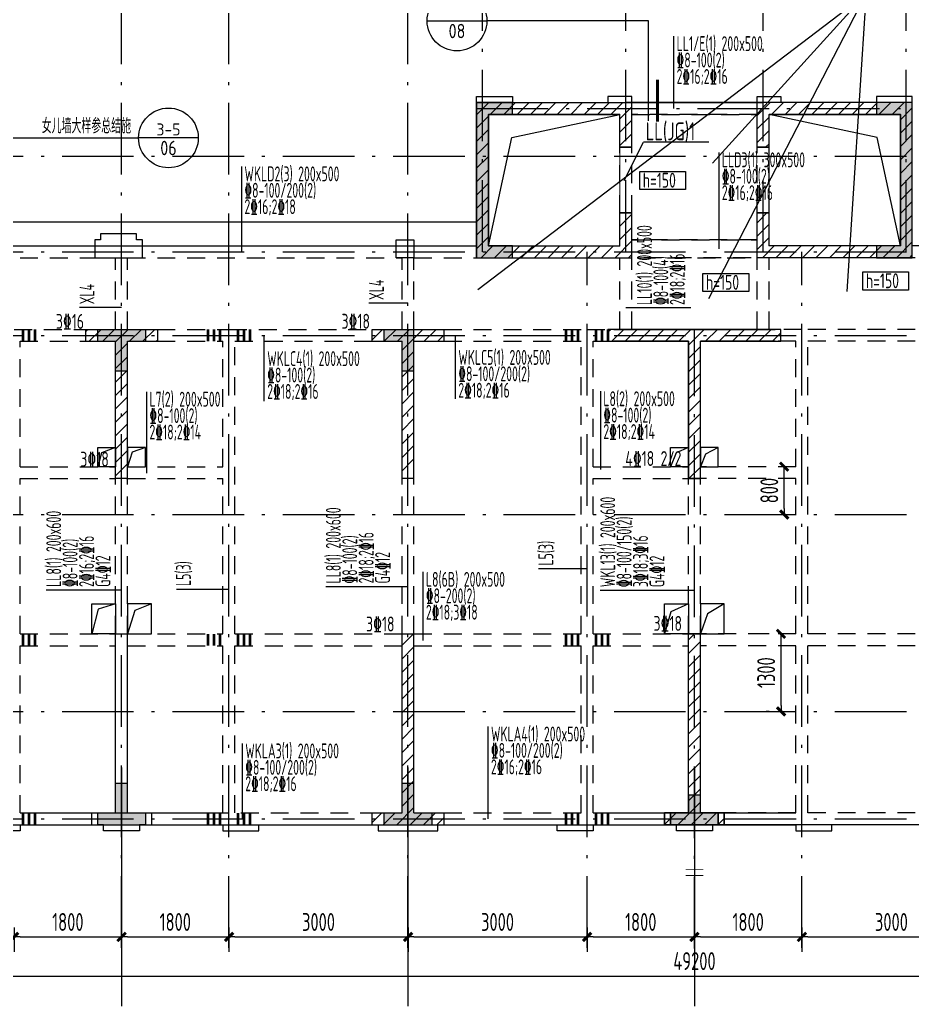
# Model space of a CAD drawing. Extents: x 580289 to 1106878, y -144605 to 78052.
# Drawn here: x 690013 to 704969, y -114162 to -97637 of the extents above; entities that cross this region are included whole.
import ezdxf
from ezdxf.enums import TextEntityAlignment as Align

# ---------------------------------------------------------------- set-up
doc = ezdxf.new("R2010")
doc.units = 0
doc.header["$LTSCALE"] = 100
doc.linetypes.add('2', pattern=[18.5, 12, -3, 0.5, -3])
doc.linetypes.add('3', pattern=[5, 3, -2])
doc.layers.get('0').update_dxf_attribs({"linetype": 'CONTINUOUS'})
doc.layers.get('Defpoints').update_dxf_attribs({"linetype": 'CONTINUOUS'})
for name, color, linetype in [('AXIS', 3, 'CONTINUOUS'), ('COLU', 7, 'CONTINUOUS'), ('DIM', 3, 'CONTINUOUS'), ('HATCH', 254, 'CONTINUOUS'), ('xj', 6, 'CONTINUOUS'), ('垂直标注', 2, 'CONTINUOUS'), ('构件名称', 6, 'CONTINUOUS'), ('梁', 4, 'CONTINUOUS'), ('梁原位标注', 7, 'CONTINUOUS'), ('梁虚线', 134, '3'), ('次梁箍筋', 1, 'CONTINUOUS'), ('水平标注', 2, 'CONTINUOUS'), ('洞口', 253, 'CONTINUOUS'), ('洞口边线', 7, 'CONTINUOUS'), ('索引', 140, 'CONTINUOUS'), ('网格', 253, '2'), ('门虚线', 174, '3')]:
    doc.layers.add(name, color=color, linetype=linetype)
doc.layers.add('DIM_IDEN', color=1, linetype='CONTINUOUS', lineweight=18)
doc.styles.add('_TCH_LABEL', font='tssdeng.shx', dxfattribs={"width": 0.7, "bigfont": 'tssdchn.shx'})
doc.styles.get("Standard").update_dxf_attribs({"font": 'tssdeng.shx', "width": 0.7, "bigfont": 'tssdchn.shx'})
doc.styles.add('TSSD_Dimension', font='Tssdeng.shx', dxfattribs={"width": 0.7, "bigfont": 'tssdchn.shx'})
doc.dimstyles.new('TSSD_100_100$0', dxfattribs={"dimtxt": 300, "dimasz": 100, "dimexe": 250, "dimexo": 250, "dimgap": 100, "dimtad": 1, "dimdec": 0, "dimzin": 0, "dimdsep": 46, "dimtxsty": 'TSSD_Dimension', "dimblk": '_TSDBK', "dimblk1": '_TSDBK', "dimblk2": '_TSDBK', "dimsah": 1, "dimcen": 0, "dimclrt": 7, "dimadec": 0, "dimazin": 0, "dimtfac": 1, "dimtdec": 0, "dimtix": 1, "dimtmove": 2, "dimatfit": 3, "dimldrblk": '_TSDBK', "dimfxl": 1, "dimtolj": 1, "dimtzin": 0, "dimarcsym": 0})
pattern_1 = [(45, (643439.41, 3472.82), (-112.2532, 112.2532), [])]

# ---------------------------------------------------------------- blocks, each defined once
blk = doc.blocks.new('_TSDBK')
blk.add_line((-1, 0), (0, 0))
at = {"const_width": 0.5}
blk.add_lwpolyline([(-0.7, -0.7), (0.7, 0.7)], dxfattribs=at)
blk = doc.blocks.new('*D1126')
at = {"layer": 'Defpoints', "color": 0}
for p in [(702823, -105124), (702823, -105124), (702823, -105924)]:
    blk.add_point(p, dxfattribs=at)
at = {"layer": 'DIM', "color": 0, "lineweight": -2}
blk.add_line((702823, -105824), (702823, -105224), dxfattribs=at)
at = {"layer": 'DIM', "color": 0, "lineweight": -2, "xscale": 100, "yscale": 100, "zscale": 100}
for p, rotation in [((702823, -105124), 90), ((702823, -105924), 270)]:
    blk.add_blockref('_TSDBK', p, dxfattribs=dict(at, rotation=rotation))
at = {"layer": 'DIM', "color": 7, "insert": (702573, -105524), "char_height": 300, "attachment_point": 5, "rotation": 90, "style": 'TSSD_Dimension'}
blk.add_mtext('\\A1;800', dxfattribs=at)
blk = doc.blocks.new('*D1127')
at = {"layer": 'Defpoints', "color": 0}
for p in [(702770, -107924), (702823, -107924), (702823, -109224)]:
    blk.add_point(p, dxfattribs=at)
at = {"layer": 'DIM', "color": 0, "lineweight": -2}
for p, q in [((702573, -107924), (702520, -107924)), ((702770, -109124), (702770, -108024)), ((702573, -109224), (702520, -109224))]:
    blk.add_line(p, q, dxfattribs=at)
at = {"layer": 'DIM', "color": 0, "lineweight": -2, "xscale": 100, "yscale": 100, "zscale": 100}
for p, rotation in [((702770, -107924), 90), ((702770, -109224), 270)]:
    blk.add_blockref('_TSDBK', p, dxfattribs=dict(at, rotation=rotation))
at = {"layer": 'DIM', "color": 7, "insert": (702520, -108574), "char_height": 300, "attachment_point": 5, "rotation": 90, "style": 'TSSD_Dimension'}
blk.add_mtext('\\A1;1300', dxfattribs=at)
blk = doc.blocks.new('*D1132')
at = {"layer": 'Defpoints', "color": 0}
for p in [(702823, -105124), (702823, -105124), (702823, -105924)]:
    blk.add_point(p, dxfattribs=at)
at = {"layer": 'DIM', "color": 0, "lineweight": -2}
blk.add_line((702823, -105824), (702823, -105224), dxfattribs=at)
at = {"layer": 'DIM', "color": 0, "lineweight": -2, "xscale": 100, "yscale": 100, "zscale": 100}
for p, rotation in [((702823, -105124), 90), ((702823, -105924), 270)]:
    blk.add_blockref('_TSDBK', p, dxfattribs=dict(at, rotation=rotation))
at = {"layer": 'DIM', "color": 7, "insert": (702573, -105524), "char_height": 300, "attachment_point": 5, "rotation": 90, "style": 'TSSD_Dimension'}
blk.add_mtext('\\A1;800', dxfattribs=at)
blk = doc.blocks.new('*D1133')
at = {"layer": 'Defpoints', "color": 0}
for p in [(702770, -107924), (702823, -107924), (702823, -109224)]:
    blk.add_point(p, dxfattribs=at)
at = {"layer": 'DIM', "color": 0, "lineweight": -2}
for p, q in [((702573, -107924), (702520, -107924)), ((702770, -109124), (702770, -108024)), ((702573, -109224), (702520, -109224))]:
    blk.add_line(p, q, dxfattribs=at)
at = {"layer": 'DIM', "color": 0, "lineweight": -2, "xscale": 100, "yscale": 100, "zscale": 100}
for p, rotation in [((702770, -107924), 90), ((702770, -109224), 270)]:
    blk.add_blockref('_TSDBK', p, dxfattribs=dict(at, rotation=rotation))
at = {"layer": 'DIM', "color": 7, "insert": (702520, -108574), "char_height": 300, "attachment_point": 5, "rotation": 90, "style": 'TSSD_Dimension'}
blk.add_mtext('\\A1;1300', dxfattribs=at)
blk = doc.blocks.new('*D1171')
at = {"layer": 'Defpoints', "color": 0}
for p in [(689919, -112593), (691719, -112593), (691719, -113000)]:
    blk.add_point(p, dxfattribs=at)
at = {"layer": 'DIM', "color": 0, "lineweight": -2}
for p, q in [((689919, -112843), (689919, -113250)), ((691719, -112843), (691719, -113250)), ((690019, -113000), (691619, -113000))]:
    blk.add_line(p, q, dxfattribs=at)
at = {"layer": 'DIM', "color": 0, "lineweight": -2, "xscale": 100, "yscale": 100, "zscale": 100, "rotation": 180}
blk.add_blockref('_TSDBK', (689919, -113000), dxfattribs=at)
at = {"layer": 'DIM', "color": 0, "lineweight": -2, "xscale": 100, "yscale": 100, "zscale": 100}
blk.add_blockref('_TSDBK', (691719, -113000), dxfattribs=at)
at = {"layer": 'DIM', "color": 7, "insert": (690819, -112750), "char_height": 300, "attachment_point": 5, "style": 'TSSD_Dimension'}
blk.add_mtext('\\A1;1800', dxfattribs=at)
blk = doc.blocks.new('*D1172')
at = {"layer": 'Defpoints', "color": 0}
for p in [(691719, -112593), (693519, -112593), (693519, -113000)]:
    blk.add_point(p, dxfattribs=at)
at = {"layer": 'DIM', "color": 0, "lineweight": -2}
for p, q in [((691719, -112843), (691719, -113250)), ((693519, -112843), (693519, -113250)), ((691819, -113000), (693419, -113000))]:
    blk.add_line(p, q, dxfattribs=at)
at = {"layer": 'DIM', "color": 0, "lineweight": -2, "xscale": 100, "yscale": 100, "zscale": 100, "rotation": 180}
blk.add_blockref('_TSDBK', (691719, -113000), dxfattribs=at)
at = {"layer": 'DIM', "color": 0, "lineweight": -2, "xscale": 100, "yscale": 100, "zscale": 100}
blk.add_blockref('_TSDBK', (693519, -113000), dxfattribs=at)
at = {"layer": 'DIM', "color": 7, "insert": (692619, -112750), "char_height": 300, "attachment_point": 5, "style": 'TSSD_Dimension'}
blk.add_mtext('\\A1;1800', dxfattribs=at)
blk = doc.blocks.new('*D1173')
at = {"layer": 'Defpoints', "color": 0}
for p in [(693519, -112593), (696519, -112593), (696519, -113000)]:
    blk.add_point(p, dxfattribs=at)
at = {"layer": 'DIM', "color": 0, "lineweight": -2}
for p, q in [((693519, -112843), (693519, -113250)), ((696519, -112843), (696519, -113250)), ((693619, -113000), (696419, -113000))]:
    blk.add_line(p, q, dxfattribs=at)
at = {"layer": 'DIM', "color": 0, "lineweight": -2, "xscale": 100, "yscale": 100, "zscale": 100, "rotation": 180}
blk.add_blockref('_TSDBK', (693519, -113000), dxfattribs=at)
at = {"layer": 'DIM', "color": 0, "lineweight": -2, "xscale": 100, "yscale": 100, "zscale": 100}
blk.add_blockref('_TSDBK', (696519, -113000), dxfattribs=at)
at = {"layer": 'DIM', "color": 7, "insert": (695019, -112750), "char_height": 300, "attachment_point": 5, "style": 'TSSD_Dimension'}
blk.add_mtext('\\A1;3000', dxfattribs=at)
blk = doc.blocks.new('*D1174')
at = {"layer": 'Defpoints', "color": 0}
for p in [(696519, -112593), (699519, -112593), (699519, -113000)]:
    blk.add_point(p, dxfattribs=at)
at = {"layer": 'DIM', "color": 0, "lineweight": -2}
for p, q in [((696519, -112843), (696519, -113250)), ((699519, -112843), (699519, -113250)), ((696619, -113000), (699419, -113000))]:
    blk.add_line(p, q, dxfattribs=at)
at = {"layer": 'DIM', "color": 0, "lineweight": -2, "xscale": 100, "yscale": 100, "zscale": 100, "rotation": 180}
blk.add_blockref('_TSDBK', (696519, -113000), dxfattribs=at)
at = {"layer": 'DIM', "color": 0, "lineweight": -2, "xscale": 100, "yscale": 100, "zscale": 100}
blk.add_blockref('_TSDBK', (699519, -113000), dxfattribs=at)
at = {"layer": 'DIM', "color": 7, "insert": (698019, -112750), "char_height": 300, "attachment_point": 5, "style": 'TSSD_Dimension'}
blk.add_mtext('\\A1;3000', dxfattribs=at)
blk = doc.blocks.new('*D1175')
at = {"layer": 'Defpoints', "color": 0}
for p in [(699519, -112593), (701319, -112593), (701319, -113000)]:
    blk.add_point(p, dxfattribs=at)
at = {"layer": 'DIM', "color": 0, "lineweight": -2}
for p, q in [((699519, -112843), (699519, -113250)), ((701319, -112843), (701319, -113250)), ((699619, -113000), (701219, -113000))]:
    blk.add_line(p, q, dxfattribs=at)
at = {"layer": 'DIM', "color": 0, "lineweight": -2, "xscale": 100, "yscale": 100, "zscale": 100, "rotation": 180}
blk.add_blockref('_TSDBK', (699519, -113000), dxfattribs=at)
at = {"layer": 'DIM', "color": 0, "lineweight": -2, "xscale": 100, "yscale": 100, "zscale": 100}
blk.add_blockref('_TSDBK', (701319, -113000), dxfattribs=at)
at = {"layer": 'DIM', "color": 7, "insert": (700419, -112750), "char_height": 300, "attachment_point": 5, "style": 'TSSD_Dimension'}
blk.add_mtext('\\A1;1800', dxfattribs=at)
blk = doc.blocks.new('*D1176')
at = {"layer": 'Defpoints', "color": 0}
for p in [(701319, -112593), (703119, -112593), (703119, -113000)]:
    blk.add_point(p, dxfattribs=at)
at = {"layer": 'DIM', "color": 0, "lineweight": -2}
for p, q in [((701319, -112843), (701319, -113250)), ((703119, -112843), (703119, -113250)), ((701419, -113000), (703019, -113000))]:
    blk.add_line(p, q, dxfattribs=at)
at = {"layer": 'DIM', "color": 0, "lineweight": -2, "xscale": 100, "yscale": 100, "zscale": 100, "rotation": 180}
blk.add_blockref('_TSDBK', (701319, -113000), dxfattribs=at)
at = {"layer": 'DIM', "color": 0, "lineweight": -2, "xscale": 100, "yscale": 100, "zscale": 100}
blk.add_blockref('_TSDBK', (703119, -113000), dxfattribs=at)
at = {"layer": 'DIM', "color": 7, "insert": (702219, -112750), "char_height": 300, "attachment_point": 5, "style": 'TSSD_Dimension'}
blk.add_mtext('\\A1;1800', dxfattribs=at)
blk = doc.blocks.new('*D1177')
at = {"layer": 'Defpoints', "color": 0}
for p in [(703119, -112593), (706119, -112593), (706119, -113000)]:
    blk.add_point(p, dxfattribs=at)
at = {"layer": 'DIM', "color": 0, "lineweight": -2}
for p, q in [((703119, -112843), (703119, -113250)), ((706119, -112843), (706119, -113250)), ((703219, -113000), (706019, -113000))]:
    blk.add_line(p, q, dxfattribs=at)
at = {"layer": 'DIM', "color": 0, "lineweight": -2, "xscale": 100, "yscale": 100, "zscale": 100, "rotation": 180}
blk.add_blockref('_TSDBK', (703119, -113000), dxfattribs=at)
at = {"layer": 'DIM', "color": 0, "lineweight": -2, "xscale": 100, "yscale": 100, "zscale": 100}
blk.add_blockref('_TSDBK', (706119, -113000), dxfattribs=at)
at = {"layer": 'DIM', "color": 7, "insert": (704619, -112750), "char_height": 300, "attachment_point": 5, "style": 'TSSD_Dimension'}
blk.add_mtext('\\A1;3000', dxfattribs=at)
blk = doc.blocks.new('*D1187')
at = {"layer": 'Defpoints', "color": 0}
for p in [(676719, -113499), (725919, -113380), (725919, -113655)]:
    blk.add_point(p, dxfattribs=at)
at = {"layer": 'DIM', "color": 0, "lineweight": -2}
for p, q in [((676819, -113655), (725819, -113655)), ((725919, -113630), (725919, -113905)), ((676719, -113749), (676719, -113905))]:
    blk.add_line(p, q, dxfattribs=at)
at = {"layer": 'DIM', "color": 0, "lineweight": -2, "xscale": 100, "yscale": 100, "zscale": 100, "rotation": 180}
blk.add_blockref('_TSDBK', (676719, -113655), dxfattribs=at)
at = {"layer": 'DIM', "color": 0, "lineweight": -2, "xscale": 100, "yscale": 100, "zscale": 100}
blk.add_blockref('_TSDBK', (725919, -113655), dxfattribs=at)
at = {"layer": 'DIM', "color": 7, "insert": (701319, -113405), "char_height": 300, "attachment_point": 5, "style": 'TSSD_Dimension'}
blk.add_mtext('\\A1;49200', dxfattribs=at)

msp = doc.modelspace()

# ---------------------------------------------------------------- hatches: boundary and pattern name
h = msp.add_hatch()
h.set_pattern_fill('ANSI31', color=256, scale=50, style=0)
h.set_pattern_definition([(45, (701418.67, -103565), (-112.2532, 112.2532), [])])
h.paths.add_polyline_path([(687018.7, -107923.6), (686818.7, -107923.6), (686818.7, -110923.6), (686318.7, -110923.6), (686318.7, -111123.6), (686818.7, -111123.6), (687518.7, -111123.6), (687518.7, -110923.6), (687018.7, -110923.6)])
h.paths.add_polyline_path([(696618.7, -107923.6), (696418.7, -107923.6), (696418.7, -110923.6), (695918.7, -110923.6), (695918.7, -111123.6), (696418.7, -111123.6), (697118.7, -111123.6), (697118.7, -110923.6), (696618.7, -110923.6)])
h.paths.add_polyline_path([(706018.7, -110923.6), (705518.7, -110923.6), (705518.7, -111123.6), (706218.7, -111123.6), (706718.7, -111123.6), (706718.7, -110923.6), (706218.7, -110923.6), (706218.7, -107923.6), (706018.7, -107923.6)])
h.paths.add_polyline_path([(715818.7, -107923.6), (715618.7, -107923.6), (715618.7, -110923.6), (715118.7, -110923.6), (715118.7, -111123.6), (715818.7, -111123.6), (716318.7, -111123.6), (716318.7, -110923.6), (715818.7, -110923.6)])
at = {"layer": 'COLU'}
h = msp.add_hatch(dxfattribs=at)
h.set_pattern_fill('ANSI31', color=256, scale=50, style=0)
h.set_pattern_definition(pattern_1)
h.paths.add_polyline_path([(700268.7, -99023.6), (697668.7, -99023.6), (697668.7, -101623.6), (700268.7, -101623.6), (700268.7, -100873.6), (700068.7, -100873.6), (700068.7, -101423.6), (697868.7, -101423.6), (697868.7, -99223.6), (700068.7, -99223.6), (700068.7, -99773.6), (700268.7, -99773.6)])
h = msp.add_hatch(dxfattribs=at)
h.set_pattern_fill('ANSI31', color=256, scale=50, style=0)
h.set_pattern_definition(pattern_1)
h.paths.add_polyline_path([(704968.7, -99023.6), (702368.7, -99023.6), (702368.7, -99773.6), (702568.7, -99773.6), (702568.7, -99223.6), (704768.7, -99223.6), (704768.7, -101423.6), (702568.7, -101423.6), (702568.7, -100873.6), (702368.7, -100873.6), (702368.7, -101623.6), (704968.7, -101623.6)])
h = msp.add_hatch(dxfattribs=at)
h.set_pattern_fill('ANSI31', color=256, scale=50, style=0)
h.set_pattern_definition(pattern_1)
h.paths.add_polyline_path([(701418.7, -107923.6), (701218.7, -107923.6), (701218.7, -110923.6), (700818.7, -110923.6), (700818.7, -111123.6), (701418.7, -111123.6), (701818.7, -111123.6), (701818.7, -110923.6), (701418.7, -110923.6)])
h.paths.add_polyline_path([(696618.7, -103023.6), (697118.7, -103023.6), (697118.7, -102823.6), (696618.7, -102823.6), (695918.7, -102823.6), (695918.7, -103023.6), (696418.7, -103023.6), (696418.7, -105223.6), (696618.7, -105223.6)])
h.paths.add_polyline_path([(691818.7, -103023.6), (692318.7, -103023.6), (692318.7, -102823.6), (691818.7, -102823.6), (691118.7, -102823.6), (691118.7, -103023.6), (691618.7, -103023.6), (691618.7, -105323.6), (691818.7, -105323.6)])
h = msp.add_hatch(dxfattribs=at)
h.set_pattern_fill('ANSI31', color=256, scale=50, style=0)
h.set_pattern_definition(pattern_1)
h.paths.add_polyline_path([(702768.7, -102823.6), (699868.7, -102823.6), (699868.7, -103023.6), (699968.7, -103023.6), (701218.7, -103023.6), (701218.7, -105323.6), (701418.7, -105323.6), (701418.7, -103023.6), (702768.7, -103023.6)])
at = {"layer": 'HATCH'}
h = msp.add_hatch(color=256, dxfattribs=at)
h.paths.add_polyline_path([(681418.7, -97123.6), (681418.7, -96623.6), (681918.7, -96623.6), (681918.7, -96823.6), (681618.7, -96823.6), (681618.7, -97123.6)])
h.paths.add_polyline_path([(681918.7, -111123.6), (681918.7, -110423.6), (681518.7, -110423.6), (681518.7, -111123.6)])
h.paths.add_polyline_path([(721218.7, -97123.6), (721218.7, -96623.6), (720718.7, -96623.6), (720718.7, -96823.6), (721018.7, -96823.6), (721018.7, -97123.6)])
h.paths.add_polyline_path([(721218.7, -101623.6), (721218.7, -101123.6), (721018.7, -101123.6), (721018.7, -101423.6), (720718.7, -101423.6), (720718.7, -101623.6)])
h.paths.add_polyline_path([(721118.7, -103523.6), (721118.7, -102823.6), (720618.7, -102823.6), (720618.7, -103023.6), (720918.7, -103023.6), (720918.7, -103523.6)])
h.paths.add_polyline_path([(720718.7, -110423.6), (720718.7, -111123.6), (721118.7, -111123.6), (721118.7, -110423.6)])
h.paths.add_polyline_path([(718618.7, -97123.6), (718618.7, -96823.6), (718918.7, -96823.6), (718918.7, -96623.6), (718418.7, -96623.6), (718418.7, -97123.6)])
h.paths.add_polyline_path([(718918.7, -101623.6), (718918.7, -101423.6), (718618.7, -101423.6), (718618.7, -101123.6), (718418.7, -101123.6), (718418.7, -101623.6)])
h.paths.add_polyline_path([(701718.7, -111123.6), (701718.7, -110923.6), (701418.7, -110923.6), (701418.7, -110623.6), (701218.7, -110623.6), (701218.7, -110923.6), (700918.7, -110923.6), (700918.7, -111123.6)])
h.paths.add_polyline_path([(684218.7, -97123.6), (684218.7, -96623.6), (683718.7, -96623.6), (683718.7, -96823.6), (684018.7, -96823.6), (684018.7, -97123.6)])
h.paths.add_polyline_path([(684218.7, -101623.6), (684218.7, -101123.6), (684018.7, -101123.6), (684018.7, -101423.6), (683718.7, -101423.6), (683718.7, -101623.6)])
h.paths.add_polyline_path([(681918.7, -101623.6), (681918.7, -101423.6), (681618.7, -101423.6), (681618.7, -101123.6), (681418.7, -101123.6), (681418.7, -101623.6)])
h.paths.add_polyline_path([(681718.7, -103523.6), (681718.7, -103023.6), (682018.7, -103023.6), (682018.7, -102823.6), (681518.7, -102823.6), (681518.7, -103523.6)])
h.paths.add_polyline_path([(681918.7, -111123.6), (681918.7, -110423.6), (681518.7, -110423.6), (681518.7, -111123.6)], flags=16)
h.paths.add_polyline_path([(681918.7, -111123.6), (681918.7, -110423.6), (681518.7, -110423.6), (681518.7, -111123.6)], flags=17)
h.paths.add_polyline_path([(715818.7, -103523.6), (715618.7, -103523.6), (715618.7, -103023.6), (715318.7, -103023.6), (715318.7, -102823.6), (715818.7, -102823.6), (716118.7, -102823.6), (716118.7, -103023.6), (715818.7, -103023.6)])
h.paths.add_polyline_path([(711018.7, -103523.6), (710818.7, -103523.6), (710818.7, -103023.6), (710518.7, -103023.6), (710518.7, -102823.6), (711018.7, -102823.6), (711318.7, -102823.6), (711318.7, -103023.6), (711018.7, -103023.6)])
h.paths.add_polyline_path([(691818.7, -103523.6), (691618.7, -103523.6), (691618.7, -103023.6), (691318.7, -103023.6), (691318.7, -102823.6), (691818.7, -102823.6), (692118.7, -102823.6), (692118.7, -103023.6), (691818.7, -103023.6)])
h.paths.add_polyline_path([(715318.7, -111123.6), (715318.7, -110923.6), (715618.7, -110923.6), (715618.7, -110423.6), (715818.7, -110423.6), (715818.7, -110923.6), (716118.7, -110923.6), (716118.7, -111123.6), (715618.7, -111123.6)])
h.paths.add_polyline_path([(710518.7, -111123.6), (710518.7, -110923.6), (710818.7, -110923.6), (710818.7, -110423.6), (711018.7, -110423.6), (711018.7, -110923.6), (711318.7, -110923.6), (711318.7, -111123.6), (710818.7, -111123.6)])
h.paths.add_polyline_path([(705718.7, -111123.6), (705718.7, -110923.6), (706018.7, -110923.6), (706018.7, -110423.6), (706218.7, -110423.6), (706218.7, -110923.6), (706518.7, -110923.6), (706518.7, -111123.6), (706018.7, -111123.6)])
h.paths.add_polyline_path([(696118.7, -111123.6), (696118.7, -110923.6), (696418.7, -110923.6), (696418.7, -110423.6), (696618.7, -110423.6), (696618.7, -110923.6), (696918.7, -110923.6), (696918.7, -111123.6), (696418.7, -111123.6)])
h.paths.add_polyline_path([(691318.7, -111123.6), (691318.7, -110923.6), (691618.7, -110923.6), (691618.7, -110423.6), (691818.7, -110423.6), (691818.7, -110923.6), (692118.7, -110923.6), (692118.7, -111123.6), (691618.7, -111123.6)])
h.paths.add_polyline_path([(704768.7, -99223.6), (704768.7, -101423.6), (704368.7, -101423.6), (704368.7, -101623.6), (704968.7, -101623.6), (704968.7, -101123.6), (704968.7, -99023.6), (704368.7, -99023.6), (704368.7, -99223.6)])
h.paths.add_polyline_path([(697868.7, -101123.6), (697868.7, -99523.6), (697868.7, -99223.6), (698268.7, -99223.6), (698268.7, -99023.6), (697668.7, -99023.6), (697668.7, -101123.6), (697668.7, -101623.6), (698268.7, -101623.6), (698268.7, -101423.6), (697868.7, -101423.6)])
h.paths.add_polyline_path([(686518.7, -111123.6), (686518.7, -110923.6), (686818.7, -110923.6), (686818.7, -110423.6), (687018.7, -110423.6), (687018.7, -110923.6), (687318.7, -110923.6), (687318.7, -111123.6), (686818.7, -111123.6)])
h.paths.add_polyline_path([(706218.7, -103523.6), (706018.7, -103523.6), (706018.7, -102823.6), (706518.7, -102823.6), (706518.7, -103023.6), (706218.7, -103023.6)])
h.paths.add_polyline_path([(687018.7, -103523.6), (686818.7, -103523.6), (686818.7, -103023.6), (686518.7, -103023.6), (686518.7, -102823.6), (687018.7, -102823.6), (687318.7, -102823.6), (687318.7, -103023.6), (687018.7, -103023.6)])
h.paths.add_polyline_path([(696618.7, -103523.6), (696418.7, -103523.6), (696418.7, -103023.6), (696118.7, -103023.6), (696118.7, -102823.6), (696618.7, -102823.6)])
edge = h.paths.add_edge_path(flags=17)
edge.add_line((704768.7, -101123.6), (704768.7, -101423.6))

# ---------------------------------------------------------------- linework, layer by layer
for p, q in [((697686.5, -102157.8), (704196.1, -97201.8)), ((704196.1, -97201.8), (701551.8, -102314)), ((704196.1, -97201.8), (701620.3, -100040.4)), ((704196.1, -97201.8), (703870.2, -102186.8))]:
    msp.add_line(p, q)
msp.add_lwpolyline([(699868.7, -102823.6), (699868.7, -103023.6)])
at = {"layer": 'AXIS'}
for p, q in [((691718.7, -110161.8), (691718.7, -114161.8)), ((696518.7, -110161.8), (696518.7, -114161.8)), ((701318.7, -110161.8), (701318.7, -114161.8))]:
    msp.add_line(p, q, dxfattribs=at)
at = {"layer": 'COLU'}
for p, q in [((698268.7, -99023.6), (697668.7, -99023.6)), ((697668.7, -99023.6), (697668.7, -101123.6)), ((698268.7, -99223.6), (698268.7, -99023.6)), ((704968.7, -99023.6), (704368.7, -99023.6)), ((704368.7, -99023.6), (704368.7, -99223.6)), ((704968.7, -101123.6), (704968.7, -99023.6)), ((697868.7, -99523.6), (697868.7, -99223.6)), ((697868.7, -99223.6), (698268.7, -99223.6)), ((704368.7, -99223.6), (704768.7, -99223.6)), ((704768.7, -99223.6), (704768.7, -101423.6)), ((697868.7, -101123.6), (697868.7, -99523.6)), ((697668.7, -101123.6), (697668.7, -101623.6)), ((697868.7, -101423.6), (697868.7, -101123.6)), ((704768.7, -101123.6), (704768.7, -101423.6)), ((704968.7, -101623.6), (704968.7, -101123.6)), ((698268.7, -101423.6), (697868.7, -101423.6)), ((698268.7, -101623.6), (698268.7, -101423.6)), ((704768.7, -101423.6), (704368.7, -101423.6)), ((704368.7, -101423.6), (704368.7, -101623.6)), ((697668.7, -101623.6), (698268.7, -101623.6)), ((704368.7, -101623.6), (704968.7, -101623.6))]:
    msp.add_line(p, q, dxfattribs=at)
for points in [[(697668.7, -99023.6), (700268.7, -99023.6)], [(697668.7, -101623.6), (697668.7, -99023.6)], [(700268.7, -99773.6), (700268.7, -99023.6)], [(700268.7, -99773.6), (700268.7, -99023.6)], [(702368.7, -99773.6), (702368.7, -99023.6)], [(704968.7, -99023.6), (702368.7, -99023.6)], [(702368.7, -99773.6), (702368.7, -99023.6)], [(704968.7, -101623.6), (704968.7, -99023.6)], [(697868.7, -99223.6), (700068.7, -99223.6)], [(697868.7, -101423.6), (697868.7, -99223.6)], [(700068.7, -99773.6), (700068.7, -99223.6)], [(700068.7, -99773.6), (700068.7, -99223.6)], [(702568.7, -99773.6), (702568.7, -99223.6)], [(704768.7, -99223.6), (702568.7, -99223.6)], [(702568.7, -99773.6), (702568.7, -99223.6)], [(704768.7, -101423.6), (704768.7, -99223.6)], [(700268.7, -99773.6), (700068.7, -99773.6)], [(700068.7, -99773.6), (700268.7, -99773.6)], [(702568.7, -99773.6), (702368.7, -99773.6)], [(702368.7, -99773.6), (702568.7, -99773.6)], [(700068.7, -101423.6), (700068.7, -100873.6)], [(700268.7, -100873.6), (700068.7, -100873.6)], [(700068.7, -101423.6), (700068.7, -100873.6)], [(700068.7, -100873.6), (700268.7, -100873.6)], [(700268.7, -101623.6), (700268.7, -100873.6)], [(700268.7, -101623.6), (700268.7, -100873.6)], [(702368.7, -101623.6), (702368.7, -100873.6)], [(702568.7, -100873.6), (702368.7, -100873.6)], [(702368.7, -101623.6), (702368.7, -100873.6)], [(702368.7, -100873.6), (702568.7, -100873.6)], [(702568.7, -101423.6), (702568.7, -100873.6)], [(702568.7, -101423.6), (702568.7, -100873.6)], [(697868.7, -101423.6), (700068.7, -101423.6)], [(704768.7, -101423.6), (702568.7, -101423.6)], [(697668.7, -101623.6), (700268.7, -101623.6)], [(704968.7, -101623.6), (702368.7, -101623.6)], [(691118.7, -102823.6), (691818.7, -102823.6)], [(691118.7, -103023.6), (691118.7, -102823.6)], [(691318.7, -102823.6), (691818.7, -102823.6)], [(691318.7, -103023.6), (691318.7, -102823.6)], [(691818.7, -102823.6), (692318.7, -102823.6)], [(691818.7, -102823.6), (692118.7, -102823.6)], [(692118.7, -102823.6), (692118.7, -103023.6)], [(692318.7, -102823.6), (692318.7, -103023.6)], [(695918.7, -102823.6), (696618.7, -102823.6)], [(695918.7, -103023.6), (695918.7, -102823.6)], [(696118.7, -102823.6), (696618.7, -102823.6)], [(696118.7, -103023.6), (696118.7, -102823.6)], [(696618.7, -102823.6), (697118.7, -102823.6)], [(696618.7, -103523.6), (696618.7, -102823.6)], [(697118.7, -102823.6), (697118.7, -103023.6)], [(699968.7, -102823.6), (701418.7, -102823.6)], [(701218.7, -102823.6), (699968.7, -102823.6)], [(702668.7, -102823.6), (701218.7, -102823.6)], [(701418.7, -102823.6), (702668.7, -102823.6)], [(702768.7, -103023.6), (702768.7, -102823.6)], [(691118.7, -103023.6), (691618.7, -103023.6)], [(691318.7, -103023.6), (691618.7, -103023.6)], [(691618.7, -105323.6), (691618.7, -103023.6)], [(691618.7, -103523.6), (691618.7, -103023.6)], [(691818.7, -103023.6), (692318.7, -103023.6)], [(691818.7, -105323.6), (691818.7, -103023.6)], [(691818.7, -103023.6), (692118.7, -103023.6)], [(691818.7, -103523.6), (691818.7, -103023.6)], [(695918.7, -103023.6), (696418.7, -103023.6)], [(696118.7, -103023.6), (696418.7, -103023.6)], [(696418.7, -105323.6), (696418.7, -103023.6)], [(696418.7, -103523.6), (696418.7, -103023.6)], [(696618.7, -103023.6), (697118.7, -103023.6)], [(696618.7, -105323.6), (696618.7, -103023.6)], [(699968.7, -103023.6), (701218.7, -103023.6)], [(701218.7, -103023.6), (699968.7, -103023.6)], [(701218.7, -105323.6), (701218.7, -103023.6)], [(701218.7, -105323.6), (701218.7, -103023.6)], [(701418.7, -105323.6), (701418.7, -103023.6)], [(701418.7, -103023.6), (702668.7, -103023.6)], [(701418.7, -105323.6), (701418.7, -103023.6)], [(702668.7, -103023.6), (701418.7, -103023.6)], [(691818.7, -103523.6), (691618.7, -103523.6)], [(696618.7, -103523.6), (696418.7, -103523.6)], [(691818.7, -105323.6), (691618.7, -105323.6)], [(696618.7, -105323.6), (696418.7, -105323.6)], [(701418.7, -105323.6), (701218.7, -105323.6)], [(701218.7, -105323.6), (701418.7, -105323.6)], [(691618.7, -110923.6), (691618.7, -107923.6)], [(691618.7, -107923.6), (691818.7, -107923.6)], [(691818.7, -110923.6), (691818.7, -107923.6)], [(696418.7, -110923.6), (696418.7, -107923.6)], [(696418.7, -107923.6), (696618.7, -107923.6)], [(696618.7, -110923.6), (696618.7, -107923.6)], [(701218.7, -110923.6), (701218.7, -107923.6)], [(701218.7, -107923.6), (701418.7, -107923.6)], [(701218.7, -110923.6), (701218.7, -107923.6)], [(701418.7, -107923.6), (701218.7, -107923.6)], [(701418.7, -110923.6), (701418.7, -107923.6)], [(701418.7, -110923.6), (701418.7, -107923.6)], [(691618.7, -110923.6), (691618.7, -110423.6)], [(691618.7, -110423.6), (691818.7, -110423.6)], [(691818.7, -110923.6), (691818.7, -110423.6)], [(696418.7, -110923.6), (696418.7, -110423.6)], [(696418.7, -110423.6), (696618.7, -110423.6)], [(696618.7, -110923.6), (696618.7, -110423.6)], [(691218.7, -110923.6), (691618.7, -110923.6)], [(691218.7, -111123.6), (691218.7, -110923.6)], [(691318.7, -110923.6), (691618.7, -110923.6)], [(691318.7, -111123.6), (691318.7, -110923.6)], [(691818.7, -110923.6), (692218.7, -110923.6)], [(691818.7, -110923.6), (692118.7, -110923.6)], [(692118.7, -110923.6), (692118.7, -111123.6)], [(692218.7, -110923.6), (692218.7, -111123.6)], [(695918.7, -110923.6), (696418.7, -110923.6)], [(695918.7, -111123.6), (695918.7, -110923.6)], [(696118.7, -110923.6), (696418.7, -110923.6)], [(696118.7, -111123.6), (696118.7, -110923.6)], [(696618.7, -110923.6), (697118.7, -110923.6)], [(696618.7, -110923.6), (696918.7, -110923.6)], [(696918.7, -110923.6), (696918.7, -111123.6)], [(697118.7, -110923.6), (697118.7, -111123.6)], [(700818.7, -110923.6), (701218.7, -110923.6)], [(700818.7, -111123.6), (700818.7, -110923.6)], [(701218.7, -110923.6), (700818.7, -110923.6)], [(700818.7, -110923.6), (700818.7, -111123.6)], [(701418.7, -110923.6), (701818.7, -110923.6)], [(701818.7, -110923.6), (701418.7, -110923.6)], [(701818.7, -110923.6), (701818.7, -111123.6)], [(701818.7, -111123.6), (701818.7, -110923.6)], [(691218.7, -111123.6), (691618.7, -111123.6)], [(691318.7, -111123.6), (691618.7, -111123.6)], [(691618.7, -111123.6), (692218.7, -111123.6)], [(691618.7, -111123.6), (692118.7, -111123.6)], [(695768.7, -111123.6), (696418.7, -111123.6)], [(696118.7, -111123.6), (696418.7, -111123.6)], [(696418.7, -111123.6), (697268.7, -111123.6)], [(696418.7, -111123.6), (696918.7, -111123.6)], [(700818.7, -111123.6), (701218.7, -111123.6)], [(701418.7, -111123.6), (700818.7, -111123.6)], [(701218.7, -111123.6), (701818.7, -111123.6)], [(701818.7, -111123.6), (701418.7, -111123.6)]]:
    msp.add_lwpolyline(points, dxfattribs=at)
for points in [[(699868.7, -102823.6), (699868.7, -102823.6), (699868.7, -103023.6), (699968.7, -103023.6), (701218.7, -103023.6), (701218.7, -105323.6), (701418.7, -105323.6), (701418.7, -103023.6), (702768.7, -103023.6), (702768.7, -102823.6)], [(701718.7, -111123.6), (701718.7, -110923.6), (701418.7, -110923.6), (701418.7, -110623.6), (701218.7, -110623.6), (701218.7, -110923.6), (700918.7, -110923.6), (700918.7, -111123.6)]]:
    msp.add_lwpolyline(points, close=True, dxfattribs=at)
at = {"layer": 'DIM', "const_width": 15}
for points in [[(701468.7, -111867.3), (701168.7, -111867.3)], [(701468.7, -111969.8), (701168.7, -111969.8)]]:
    msp.add_lwpolyline(points, dxfattribs=at)
at = {"layer": 'DIM_IDEN', "color": 3}
for p, q in [((696839.8, -97657.9), (697839.8, -97657.9)), ((700551.4, -97657.9), (697839.8, -97657.9)), ((700551.4, -99332.2), (700551.4, -97657.9)), ((689293.6, -99616.2), (692005.2, -99616.2)), ((693005.2, -99616.2), (692005.2, -99616.2))]:
    msp.add_line(p, q, dxfattribs=at)
at = {"layer": 'DIM_IDEN', "color": 3, "const_width": 50}
msp.add_lwpolyline([(700701.4, -99345.4), (700701.4, -98643.6)], dxfattribs=at)
at = {"layer": 'DIM_IDEN', "color": 3}
for centre in [(697339.8, -97657.9), (692505.2, -99616.2)]:
    msp.add_circle(centre, 500, dxfattribs=at)
at = {"layer": 'xj'}
for p, q in [((690018.7, -110923.6), (691518.7, -110923.6)), ((691918.7, -110923.6), (693418.7, -110923.6)), ((699618.7, -110923.6), (701118.7, -110923.6)), ((701518.7, -110923.6), (703018.7, -110923.6)), ((690018.7, -111123.6), (691518.7, -111123.6)), ((691918.7, -111123.6), (693418.7, -111123.6)), ((699618.7, -111123.6), (701118.7, -111123.6)), ((701518.7, -111123.6), (703018.7, -111123.6))]:
    msp.add_line(p, q, dxfattribs=at)
for points in [[(684218.7, -98123.6), (687418.7, -98123.6), (687418.7, -101023.6), (697668.7, -101023.6)], [(697668.7, -99024.9), (697668.7, -98924.9), (698268.7, -98924.9), (698268.7, -99024.9)], [(700268.7, -99023.6), (700268.7, -98923.6), (699868.7, -98923.6), (699868.7, -99023.6)], [(702368.7, -99023.6), (702368.7, -98923.6), (702768.7, -98923.6), (702768.7, -99023.6)], [(704968.7, -99024.9), (704968.7, -98924.9), (704368.7, -98924.9), (704368.7, -99024.9)], [(692068.7, -101423.6), (697668.7, -101423.6)], [(691618.7, -104803.6), (691383.9, -104889), (691318.7, -105123.6)], [(692118.7, -104803.6), (691898.6, -104881.5), (691818.7, -105123.6)], [(701218.7, -104803.6), (701013.9, -104893.7), (700918.7, -105123.6)], [(701718.7, -104803.6), (701504, -104911.9), (701418.7, -105123.6)], [(691618.7, -107422.2), (691326.1, -107512.1), (691218.7, -107922.2)], [(692218.7, -107422.2), (691940.7, -107533.9), (691818.7, -107922.2)], [(701218.7, -107422.2), (700925.4, -107552.8), (700818.7, -107922.2)], [(701818.7, -107422.2), (701539.9, -107588.3), (701418.7, -107922.2)], [(690018.7, -111123.6), (690018.7, -111223.6), (689418.7, -111223.6), (689418.7, -111223.6), (689418.7, -111123.6)], [(693418.7, -111123.6), (693418.7, -111223.6), (694018.7, -111223.6), (694018.7, -111223.6), (694018.7, -111123.6)], [(695968.7, -111123.6), (696018.7, -111123.6), (696018.7, -111223.6), (697018.7, -111223.6), (697018.7, -111123.6), (697118.7, -111123.6)], [(699618.7, -111123.6), (699618.7, -111223.6), (699018.7, -111223.6), (699018.7, -111223.6), (699018.7, -111123.6)], [(703018.7, -111123.6), (703018.7, -111223.6), (703618.7, -111223.6), (703618.7, -111223.6), (703618.7, -111123.6)]]:
    msp.add_lwpolyline(points, dxfattribs=at)
for points in [[(691268.7, -101323.6), (691268.7, -101623.6), (692068.7, -101623.6), (692068.7, -101323.6), (691968.7, -101323.6), (691968.7, -101223.6), (691368.7, -101223.6), (691368.7, -101323.6)], [(696318.7, -101623.6), (696318.7, -101323.6), (696618.7, -101323.6), (696618.7, -101623.6)], [(691318.7, -104803.6), (691618.7, -104803.6), (691618.7, -105123.6), (691318.7, -105123.6)], [(692118.7, -104803.6), (691818.7, -104803.6), (691818.7, -105123.6), (692118.7, -105123.6)], [(700918.7, -104803.6), (701218.7, -104803.6), (701218.7, -105123.6), (700918.7, -105123.6)], [(701718.7, -104803.6), (701418.7, -104803.6), (701418.7, -105123.6), (701718.7, -105123.6)], [(691618.7, -107922.2), (691218.7, -107922.2), (691218.7, -107422.2), (691618.7, -107422.2)], [(691818.7, -107922.2), (692218.7, -107922.2), (692218.7, -107422.2), (691818.7, -107422.2)], [(701218.7, -107922.2), (700818.7, -107922.2), (700818.7, -107422.2), (701218.7, -107422.2)], [(701418.7, -107922.2), (701818.7, -107922.2), (701818.7, -107422.2), (701418.7, -107422.2)], [(691318.7, -110923.6), (692118.7, -110923.6), (692118.7, -111123.6), (692018.7, -111123.6), (692018.7, -111223.6), (691418.7, -111223.6), (691418.7, -111123.6), (691318.7, -111123.6)], [(700918.7, -110923.6), (701718.7, -110923.6), (701718.7, -111123.6), (701618.7, -111123.6), (701618.7, -111223.6), (701018.7, -111223.6), (701018.7, -111123.6), (700918.7, -111123.6)]]:
    msp.add_lwpolyline(points, close=True, dxfattribs=at)
at = {"layer": '垂直标注'}
for p, q in [((695863.9, -102381.3), (696518.7, -102381.3)), ((691015.2, -102453.2), (691718.7, -102453.2)), ((701258.4, -102465.1), (700168.7, -102465.1)), ((698703.9, -106829.7), (699518.7, -106829.7)), ((690456.5, -107187.2), (691720, -107187.2)), ((693518.7, -107183.6), (692637.4, -107183.6)), ((695142.6, -107129.4), (696518.7, -107129.4)), ((699740.2, -107191.5), (701318.7, -107191.5))]:
    msp.add_line(p, q, dxfattribs=at)
at = {"layer": '构件名称'}
for points in [[(701168.7, -100178.8), (701168.7, -100481.7), (700401.4, -100481.7), (700401.4, -100178.8)], [(702228.1, -101888.5), (702228.1, -102191.4), (701460.7, -102191.4), (701460.7, -101888.5)], [(704907.4, -101862.5), (704907.4, -102165.4), (704140.1, -102165.4), (704140.1, -101862.5)]]:
    msp.add_lwpolyline(points, close=True, dxfattribs=at)
at = {"layer": '梁'}
for p, q in [((700168.7, -99023.6), (702468.7, -99023.6)), ((702468.7, -99023.6), (700168.7, -99023.6)), ((687018.7, -101423.6), (691718.7, -101423.6)), ((691718.7, -101423.6), (696518.7, -101423.6)), ((696518.7, -101423.6), (697668.7, -101423.6)), ((706118.7, -101423.6), (704968.7, -101423.6)), ((687668.7, -111123.6), (691218.7, -111123.6)), ((692218.7, -111123.6), (695768.7, -111123.6)), ((697268.7, -111123.6), (700818.7, -111123.6)), ((705368.7, -111123.6), (701818.7, -111123.6))]:
    msp.add_line(p, q, dxfattribs=at)
at = {"layer": '梁虚线'}
for p, q in [((700268.7, -99223.6), (702368.7, -99223.6)), ((702368.7, -99223.6), (700268.7, -99223.6)), ((700268.7, -101323.6), (702368.7, -101323.6)), ((702368.7, -101323.6), (700268.7, -101323.6)), ((687018.7, -101623.6), (691618.7, -101623.6)), ((691618.7, -102823.6), (691618.7, -101623.6)), ((691818.7, -101623.6), (696418.7, -101623.6)), ((691818.7, -102823.6), (691818.7, -101623.6)), ((696418.7, -102823.6), (696418.7, -101623.6)), ((696618.7, -101623.6), (697668.7, -101623.6)), ((696618.7, -102823.6), (696618.7, -101623.6)), ((700068.7, -102823.6), (700068.7, -101623.6)), ((700268.7, -102823.6), (700268.7, -101623.6)), ((700268.7, -102823.6), (700268.7, -101623.6)), ((700368.7, -101623.6), (702268.7, -101623.6)), ((702268.7, -101623.6), (700368.7, -101623.6)), ((702368.7, -102823.6), (702368.7, -101623.6)), ((702368.7, -102823.6), (702368.7, -101623.6)), ((702568.7, -102823.6), (702568.7, -101623.6)), ((706018.7, -101623.6), (704968.7, -101623.6)), ((689918.7, -102823.6), (691118.7, -102823.6)), ((692318.7, -102823.6), (693518.7, -102823.6)), ((693518.7, -102823.6), (695918.7, -102823.6)), ((697118.7, -102823.6), (699518.7, -102823.6)), ((699518.7, -102823.6), (699968.7, -102823.6)), ((703118.7, -102823.6), (702668.7, -102823.6)), ((705518.7, -102823.6), (703118.7, -102823.6)), ((690018.7, -103023.6), (691118.7, -103023.6)), ((690018.7, -105123.6), (690018.7, -103023.6)), ((692318.7, -103023.6), (693418.7, -103023.6)), ((693418.7, -105123.6), (693418.7, -103023.6)), ((693618.7, -107923.6), (693618.7, -103023.6)), ((693618.7, -103023.6), (695918.7, -103023.6)), ((697118.7, -103023.6), (699418.7, -103023.6)), ((699418.7, -107923.6), (699418.7, -103023.6)), ((699618.7, -105123.6), (699618.7, -103023.6)), ((699618.7, -103023.6), (699968.7, -103023.6)), ((703018.7, -103023.6), (702668.7, -103023.6)), ((703018.7, -105123.6), (703018.7, -103023.6)), ((703218.7, -107923.6), (703218.7, -103023.6)), ((705518.7, -103023.6), (703218.7, -103023.6)), ((690018.7, -105123.6), (691618.7, -105123.6)), ((691818.7, -105123.6), (693418.7, -105123.6)), ((699618.7, -105123.6), (701218.7, -105123.6)), ((703018.7, -105123.6), (701418.7, -105123.6)), ((690018.7, -105323.6), (691618.7, -105323.6)), ((690018.7, -107923.6), (690018.7, -105323.6)), ((691618.7, -107923.6), (691618.7, -105323.6)), ((691818.7, -105323.6), (693418.7, -105323.6)), ((691818.7, -107923.6), (691818.7, -105323.6)), ((693418.7, -107923.6), (693418.7, -105323.6)), ((696418.7, -107923.6), (696418.7, -105323.6)), ((696618.7, -107923.6), (696618.7, -105323.6)), ((699618.7, -105323.6), (701218.7, -105323.6)), ((699618.7, -107923.6), (699618.7, -105323.6)), ((701218.7, -107923.6), (701218.7, -105323.6)), ((701218.7, -107923.6), (701218.7, -105323.6)), ((701418.7, -107923.6), (701418.7, -105323.6)), ((703018.7, -105323.6), (701418.7, -105323.6)), ((701418.7, -107923.6), (701418.7, -105323.6)), ((703018.7, -107923.6), (703018.7, -105323.6)), ((690018.7, -107923.6), (691618.7, -107923.6)), ((691818.7, -107923.6), (693418.7, -107923.6)), ((693618.7, -107923.6), (696418.7, -107923.6)), ((696618.7, -107923.6), (699418.7, -107923.6)), ((699618.7, -107923.6), (701218.7, -107923.6)), ((703018.7, -107923.6), (701418.7, -107923.6)), ((706018.7, -107923.6), (703218.7, -107923.6)), ((690018.7, -108123.6), (691618.7, -108123.6)), ((690018.7, -110923.6), (690018.7, -108123.6)), ((691818.7, -108123.6), (693418.7, -108123.6)), ((693418.7, -110923.6), (693418.7, -108123.6)), ((693618.7, -108123.6), (696418.7, -108123.6)), ((693618.7, -110923.6), (693618.7, -108123.6)), ((696618.7, -108123.6), (699418.7, -108123.6)), ((699418.7, -110923.6), (699418.7, -108123.6)), ((699618.7, -108123.6), (701218.7, -108123.6)), ((699618.7, -110923.6), (699618.7, -108123.6)), ((703018.7, -108123.6), (701418.7, -108123.6)), ((703018.7, -110923.6), (703018.7, -108123.6)), ((703218.7, -110923.6), (703218.7, -108123.6)), ((706018.7, -108123.6), (703218.7, -108123.6)), ((690018.7, -110923.6), (691218.7, -110923.6)), ((692218.7, -110923.6), (695918.7, -110923.6)), ((697118.7, -110923.6), (699418.7, -110923.6)), ((699618.7, -110923.6), (700818.7, -110923.6)), ((703018.7, -110923.6), (701818.7, -110923.6)), ((705518.7, -110923.6), (703218.7, -110923.6))]:
    msp.add_line(p, q, dxfattribs=at)
at = {"layer": '次梁箍筋', "const_width": 44.9}
for points in [[(690068.7, -102823.6), (690068.7, -103023.6)], [(690168.7, -102823.6), (690168.7, -103023.6)], [(690268.7, -102823.6), (690268.7, -103023.6)], [(693168.7, -102823.6), (693168.7, -103023.6)], [(693268.7, -102823.6), (693268.7, -103023.6)], [(693368.7, -102823.6), (693368.7, -103023.6)], [(693668.7, -102823.6), (693668.7, -103023.6)], [(693768.7, -102823.6), (693768.7, -103023.6)], [(693868.7, -102823.6), (693868.7, -103023.6)], [(699168.7, -102823.6), (699168.7, -103023.6)], [(699268.7, -102823.6), (699268.7, -103023.6)], [(699368.7, -102823.6), (699368.7, -103023.6)], [(699668.7, -102823.6), (699668.7, -103023.6)], [(699768.7, -102823.6), (699768.7, -103023.6)], [(699868.7, -102823.6), (699868.7, -103023.6)], [(690068.7, -107923.6), (690068.7, -108123.6)], [(690168.7, -107923.6), (690168.7, -108123.6)], [(690268.7, -107923.6), (690268.7, -108123.6)], [(693168.7, -107923.6), (693168.7, -108123.6)], [(693268.7, -107923.6), (693268.7, -108123.6)], [(693368.7, -107923.6), (693368.7, -108123.6)], [(693668.7, -107923.6), (693668.7, -108123.6)], [(693768.7, -107923.6), (693768.7, -108123.6)], [(693868.7, -107923.6), (693868.7, -108123.6)], [(699168.7, -107923.6), (699168.7, -108123.6)], [(699268.7, -107923.6), (699268.7, -108123.6)], [(699368.7, -107923.6), (699368.7, -108123.6)], [(699668.7, -107923.6), (699668.7, -108123.6)], [(699768.7, -107923.6), (699768.7, -108123.6)], [(699868.7, -107923.6), (699868.7, -108123.6)], [(690068.7, -110923.6), (690068.7, -111123.6)], [(690168.7, -110923.6), (690168.7, -111123.6)], [(690268.7, -110923.6), (690268.7, -111123.6)], [(693168.7, -110923.6), (693168.7, -111123.6)], [(693268.7, -110923.6), (693268.7, -111123.6)], [(693368.7, -110923.6), (693368.7, -111123.6)], [(693668.7, -110923.6), (693668.7, -111123.6)], [(693768.7, -110923.6), (693768.7, -111123.6)], [(693868.7, -110923.6), (693868.7, -111123.6)], [(699168.7, -110923.6), (699168.7, -111123.6)], [(699268.7, -110923.6), (699268.7, -111123.6)], [(699368.7, -110923.6), (699368.7, -111123.6)], [(699668.7, -110923.6), (699668.7, -111123.6)], [(699768.7, -110923.6), (699768.7, -111123.6)], [(699868.7, -110923.6), (699868.7, -111123.6)]]:
    msp.add_lwpolyline(points, dxfattribs=at)
at = {"layer": '水平标注'}
for p, q in [((700969.9, -97912.4), (700969.9, -99123.6)), ((701727.4, -99858.5), (701727.4, -101473.6)), ((693727.7, -100093.8), (693727.7, -101523.6)), ((694109.7, -104026.6), (694109.7, -102923.6)), ((697311.9, -103986.9), (697311.9, -102929.8)), ((692136.4, -103868.2), (692136.4, -105234.3)), ((699742, -103860.5), (699742, -105173.5)), ((696768.6, -106886), (696768.6, -108033.6)), ((697859, -109476), (697859, -111023.6)), ((693741.7, -109759.6), (693741.7, -111023.6))]:
    msp.add_line(p, q, dxfattribs=at)
at = {"layer": '洞口', "const_width": 18}
for points in [[(697868.7, -101423.6), (700068.7, -101423.6), (700068.7, -99223.6), (697868.7, -99223.6), (697868.7, -101423.6)], [(704768.7, -101423.6), (702568.7, -101423.6), (702568.7, -99223.6), (704768.7, -99223.6), (704768.7, -101423.6)]]:
    msp.add_lwpolyline(points, dxfattribs=at)
at = {"layer": '洞口边线'}
for points in [[(700068.7, -99223.6), (697868.7, -99223.6), (697868.7, -101423.6), (698257.6, -99612.5), (700068.7, -99223.6)], [(702568.7, -99223.6), (704768.7, -99223.6), (704768.7, -101423.6), (704379.8, -99612.5), (702568.7, -99223.6)]]:
    msp.add_lwpolyline(points, dxfattribs=at)
at = {"layer": '索引'}
msp.add_line((700138.7, -100332.5), (700466.2, -99687.9), dxfattribs=at)
msp.add_line((700138.7, -100332.5), (700466.2, -99687.9), dxfattribs=at)
at = {"layer": '索引', "ltscale": 5}
msp.add_line((701561.2, -99687.9), (700466.2, -99687.9), dxfattribs=at)
msp.add_line((701561.2, -99687.9), (700466.2, -99687.9), dxfattribs=at)
at = {"layer": '网格'}
for p, q in [((691718.7, -113181.6), (691718.7, -94527.8)), ((696518.7, -113181.6), (696518.7, -94527.8)), ((697768.7, -101523.6), (697768.7, -94529.1)), ((700168.7, -101523.6), (700168.7, -94529.1)), ((702468.7, -101523.6), (702468.7, -94529.1)), ((704868.7, -101523.6), (704868.7, -94529.1)), ((693518.7, -113181.6), (693518.7, -96723.6)), ((697668.7, -99123.6), (704968.7, -99123.6)), ((675921, -99923.6), (726716.3, -99923.6)), ((675921, -101522.2), (726716.3, -101523.6)), ((699518.7, -113181.6), (699518.7, -101523.6)), ((703118.7, -113181.6), (703118.7, -101523.6)), ((675921, -102923.6), (726716.3, -102923.6)), ((701318.7, -113194.5), (701318.7, -102823.6)), ((675921, -105923.6), (726716.3, -105923.6)), ((675921, -109223.6), (726716.3, -109223.6)), ((675921, -111023.6), (726716.3, -111023.6))]:
    msp.add_line(p, q, dxfattribs=at)
at = {"layer": '门虚线'}
for p, q in [((700068.7, -100873.6), (700068.7, -99773.6)), ((700068.7, -100873.6), (700068.7, -99773.6)), ((700268.7, -100873.6), (700268.7, -99773.6)), ((700268.7, -100873.6), (700268.7, -99773.6)), ((702368.7, -100873.6), (702368.7, -99773.6)), ((702368.7, -100873.6), (702368.7, -99773.6)), ((702568.7, -100873.6), (702568.7, -99773.6)), ((702568.7, -100873.6), (702568.7, -99773.6))]:
    msp.add_line(p, q, dxfattribs=at)

# ---------------------------------------------------------------- texts
at = {"layer": 'DIM_IDEN', "color": 7, "style": '_TCH_LABEL'}
for s, height, width, p, p2 in [('08', 240.94, 0.892157, (697199.2, -97947.1), (697480.3, -97947.1)), ('3-5', 201.8, 0.866667, (692303.4, -99575.8), (692707, -99575.8)), ('06', 242.45, 0.892929, (692367.9, -99907.1), (692642.6, -99907.1))]:
    msp.add_text(s, height=height, dxfattribs=dict(at, width=width)).set_placement(p, p2, align=Align.FIT)
at = {"layer": 'DIM_IDEN', "color": 7, "style": '_TCH_LABEL', "width": 0.7}
msp.add_text('女儿墙大样参总结施', height=250, dxfattribs=at).set_placement((690381.4, -99541.2))
at = {"layer": '垂直标注', "width": 0.6}
for s, p in [('LL10(1) 200x500', (700605.6, -102415.1)), ('\x848-100(4)', (700880.6, -102415.1)), ('2\x8418;2\x8416', (701155.6, -102415.1)), ('XL4', (691265.2, -102403.2)), ('XL4', (696113.9, -102331.3)), ('WKL13(1) 200x600', (699990.2, -107141.5)), ('LL8(1) 200x600', (690706.5, -107137.2)), ('LL8(1) 200x600', (695392.6, -107079.4)), ('\x848-100/150(2)', (700265.2, -107141.5)), ('2\x8418;2\x8416', (695942.6, -107079.4)), ('\x848-100(2)', (690981.5, -107137.2)), ('2\x8416;2\x8416', (691256.5, -107137.2)), ('\x848-100(2)', (695667.6, -107079.4)), ('L5(3)', (698953.9, -106779.7)), ('3\x8418;3\x8416', (700540.2, -107141.5)), ('G4\x8412', (696217.6, -107079.4)), ('G4\x8412', (691531.5, -107137.2)), ('L5(3)', (692879.9, -107122.3)), ('G4\x8412', (700815.2, -107141.5))]:
    msp.add_text(s, height=250, rotation=90, dxfattribs=at).set_placement(p)
at = {"layer": '构件名称', "width": 0.7}
for p in [(700451.9, -100450.4), (701511.2, -102160.2), (704190.5, -102134.1)]:
    msp.add_text('h=150', height=250, rotation=0, dxfattribs=at).set_placement(p)
at = {"layer": '梁原位标注', "width": 0.7}
for s, p in [('3\x8416', (690618.4, -102815.4)), ('3\x8418', (695404.6, -102812.8)), ('3\x8418', (691028.4, -105123.6)), ('4\x8418 2/2', (700159.5, -105112.4)), ('3\x8418', (695815.9, -107884.1)), ('3\x8418', (700632.8, -107873.8))]:
    msp.add_text(s, height=250, dxfattribs=at).set_placement(p)
at = {"layer": '水平标注', "width": 0.6}
for s, p in [('LL1/E(1) 200x500', (701019.9, -98162.4)), ('\x848-100(2)', (701019.9, -98437.4)), ('2\x8416;2\x8416', (701019.9, -98712.4)), ('LLD3(1) 300x500', (701777.4, -100108.5)), ('WKLD2(3) 200x500', (693777.7, -100343.8)), ('\x848-100(2)', (701777.4, -100383.5)), ('\x848-100/200(2)', (693777.7, -100618.8)), ('2\x8416;2\x8416', (701777.4, -100658.5)), ('2\x8416;2\x8418', (693777.7, -100893.8)), ('WKLC4(1) 200x500', (694159.7, -103438.8)), ('WKLC5(1) 200x500', (697361.9, -103417.7)), ('\x848-100(2)', (694159.7, -103713.8)), ('\x848-100/200(2)', (697361.9, -103692.7)), ('2\x8418;2\x8416', (694159.7, -103988.8)), ('2\x8418;2\x8416', (697361.9, -103967.7)), ('L7(2) 200x500', (692186.4, -104118.2)), ('L8(2) 200x500', (699792, -104110.5)), ('\x848-100(2)', (692186.4, -104393.2)), ('\x848-100(2)', (699792, -104385.5)), ('2\x8418;2\x8414', (692186.4, -104668.2)), ('2\x8418;2\x8414', (699792, -104660.5)), ('L8(6B) 200x500', (696818.6, -107136)), ('\x848-200(2)', (696818.6, -107411)), ('2\x8418;3\x8418', (696818.6, -107686)), ('WKLA4(1) 200x500', (697909, -109726)), ('WKLA3(1) 200x500', (693791.7, -110009.6)), ('\x848-100/200(2)', (697909, -110001)), ('\x848-100/200(2)', (693791.7, -110284.6)), ('2\x8416;2\x8416', (697909, -110276)), ('2\x8418;2\x8416', (693791.7, -110559.6))]:
    msp.add_text(s, height=250, dxfattribs=at).set_placement(p)
at = {"layer": '索引', "width": 0.7}
msp.add_text('LL(JG)1', height=300, dxfattribs=at).set_placement((700501, -99656.1))
msp.add_text('LL(JG)1', height=300, dxfattribs=at).set_placement((700501, -99656.1))

# ---------------------------------------------------------------- dimensions: what is measured, and where the dimension line sits
at = {"layer": 'DIM'}
for base, p1, p2, picture, middle in [((702823.1, -105123.6), (702823.1, -105923.6), (702823.1, -105123.6), '*D1126', (702573.1, -105523.6)), ((702823.1, -105123.6), (702823.1, -105923.6), (702823.1, -105123.6), '*D1132', (702573.1, -105523.6)), ((702769.8, -107923.6), (702823.1, -109223.6), (702823.1, -107923.6), '*D1127', (702519.8, -108573.6)), ((702769.8, -107923.6), (702823.1, -109223.6), (702823.1, -107923.6), '*D1133', (702519.8, -108573.6))]:
    dim = msp.add_linear_dim(base=base, p1=p1, p2=p2, angle=90, dimstyle='TSSD_100_100$0', dxfattribs=at)
    dim.commit()
    dim.dimension.update_dxf_attribs({"geometry": picture, "text_midpoint": middle})
for base, p1, p2, picture, middle in [((691718.7, -113000.4), (689918.7, -112592.6), (691718.7, -112592.6), '*D1171', (690818.7, -112750.4)), ((693518.7, -113000.4), (691718.7, -112592.6), (693518.7, -112592.6), '*D1172', (692618.7, -112750.4)), ((696518.7, -113000.4), (693518.7, -112592.6), (696518.7, -112592.6), '*D1173', (695018.7, -112750.4)), ((699518.7, -113000.4), (696518.7, -112592.6), (699518.7, -112592.6), '*D1174', (698018.7, -112750.4)), ((701318.7, -113000.4), (699518.7, -112592.6), (701318.7, -112592.6), '*D1175', (700418.7, -112750.4)), ((703118.7, -113000.4), (701318.7, -112592.6), (703118.7, -112592.6), '*D1176', (702218.7, -112750.4)), ((706118.7, -113000.4), (703118.7, -112592.6), (706118.7, -112592.6), '*D1177', (704618.7, -112750.4)), ((725918.7, -113654.7), (676718.7, -113499.1), (725918.7, -113379.8), '*D1187', (701318.7, -113404.7))]:
    dim = msp.add_linear_dim(base=base, p1=p1, p2=p2, dimstyle='TSSD_100_100$0', dxfattribs=at)
    dim.commit()
    dim.dimension.update_dxf_attribs({"geometry": picture, "text_midpoint": middle})

doc.saveas('drawing.dxf')
